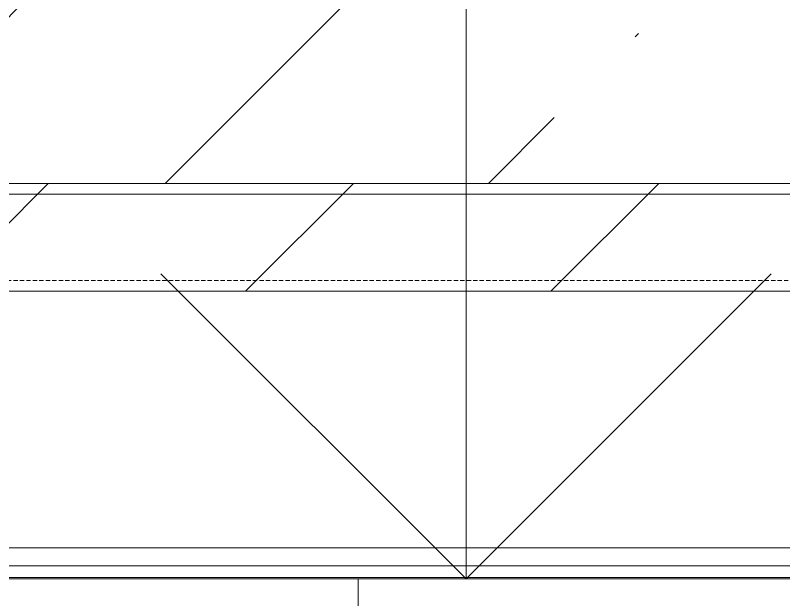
# Model space of a CAD drawing. Header units: millimetres. Extents: x -515342 to 330399, y -224905 to 507333.
# Drawn here: x 231782 to 232315, y 90617 to 91023 of the extents above; entities that cross this region are included whole.
import ezdxf

# ---------------------------------------------------------------- set-up
doc = ezdxf.new("R2010")
doc.units = ezdxf.units.MM
doc.linetypes.add('ASVP_Сверху', pattern=[4.5, 3, -1.5])
doc.layers.get('0').update_dxf_attribs({"lineweight": 0})
for name, color, linetype, lineweight in [('Аннотация', 7, 'Continuous', 0), ('Линии', 7, 'Continuous', 0), ('Отметки', 7, 'Continuous', 0), ('Перекрытие', 7, 'Continuous', 0), ('Стены внутренние', 7, 'Continuous', 0)]:
    doc.layers.add(name, color=color, linetype=linetype, lineweight=lineweight)

# ---------------------------------------------------------------- blocks, each defined once
blk = doc.blocks.new('СД_Люблино_Фасады_rvt-1-О_АР_П_Разрез 3-3')
at = {"layer": 'Перекрытие'}
h = blk.add_hatch(dxfattribs=at)
h.set_pattern_fill('FP_7', color=256, style=0, pattern_type=2)
h.set_pattern_definition([(0, (-6276.18, 7579.1), (406.4, 101.6), [33.528, -271.272, 33.528, -271.272, -1625.6]), (0, (-6276.18, 7579.1), (406.4, 101.6), [-609.6, 33.528, -576.072, 33.528, -271.272, -711.2]), (0, (-6276.18, 7579.1), (406.4, 101.6), [-1524, 33.528, -169.672, 33.528, -474.472]), (120, (-6123.78, 7629.9), (-291.1882, 301.1527), [33.528, -271.272, 33.528, -271.272, -1625.6]), (120, (-6123.78, 7629.9), (-291.1882, 301.1527), [-609.6, 33.528, -576.072, 33.528, -271.272, -711.2]), (120, (-6123.78, 7629.9), (-291.1882, 301.1527), [-1524, 33.528, -169.672, 33.528, -474.472]), (240, (-6072.98, 7833.1), (-115.2118, -402.7527), [33.528, -271.272, 33.528, -271.272, -1625.6]), (240, (-6072.98, 7833.1), (-115.2118, -402.7527), [-609.6, 33.528, -576.072, 33.528, -271.272, -711.2]), (240, (-6072.98, 7833.1), (-115.2118, -402.7527), [-1524, 33.528, -169.672, 33.528, -474.472])])
h.paths.add_polyline_path([(2531.99, 2601), (2562.5, 2601), (2562.5, 2609), (460, 2609), (460, 2601), (2425.56, 2601)])
at = {"layer": 'Перекрытие', "lineweight": 18}
for p, q in [((2562.5, 2621.5), (460, 2621.5)), ((2562.5, 2609), (460, 2609)), ((2562.5, 2601), (460, 2601))]:
    blk.add_line(p, q, dxfattribs=at)
at = {"layer": 'Перекрытие'}
blk.add_line((460, 2600), (2562.5, 2600), dxfattribs=at)
at = {"layer": 'Стены внутренние'}
blk.add_line((2175, 2600), (2175, -615), dxfattribs=at)
blk = doc.blocks.new('Высотные отметки - Стрелка вверх-5091-О_АР_П_Разрез 3-3')
at = {"layer": 'Аннотация'}
for p, q in [((-12822.62, 6750), (-12822.62, 7250)), ((-12822.62, 6750), (-13034.75, 6962.13)), ((-12822.62, 6750), (-12610.49, 6962.13)), ((-13122.62, 6750), (-12522.62, 6750))]:
    blk.add_line(p, q, dxfattribs=at)

msp = doc.modelspace()

# ---------------------------------------------------------------- hatches: boundary and pattern name
at = {"layer": 'Перекрытие'}
h = msp.add_hatch(dxfattribs=at)
h.set_pattern_fill('FP_1', color=256, style=0, pattern_type=2)
h.set_pattern_definition([(45, (223568.56, 95610.5), (-224.506, 224.506), []), (45, (223793.07, 95610.5), (-224.506, 224.506), [396.875, -79.375, 3.353, -76.022])])
h.paths.add_polyline_path([(232376.7307, 90906.3929), (232422.244, 90906.3929), (232422.244, 91031.3929), (230299.7438, 91031.3929), (230299.7438, 90906.3929), (232270.3044, 90906.3929)])
h = msp.add_hatch(dxfattribs=at)
h.set_pattern_fill('FP_6', color=256, style=0, pattern_type=2)
h.set_pattern_definition([(45, (223568.56, 95610.5), (-106.066, 106.066), [])])
h.paths.add_polyline_path([(232376.7307, 90831.3929), (232422.244, 90831.3929), (232422.244, 90906.3929), (230299.7438, 90906.3929), (230299.7438, 90831.3929), (232270.3044, 90831.3929)])

# ---------------------------------------------------------------- linework, layer by layer
at = {"layer": 'Линии'}
msp.add_line((230299.7438, 90898.8929), (232422.244, 90898.8929), dxfattribs=at)
at = {"layer": 'Линии', "linetype": 'ASVP_Сверху'}
msp.add_line((230299.7438, 90838.8929), (232422.244, 90838.8929), dxfattribs=at)
at = {"layer": 'Отметки'}
for p, q in [((230345.0755, 90631.3929), (232012.0645, 90631.3929)), ((232012.0645, 90631.3929), (232094.7681, 90631.3929))]:
    msp.add_line(p, q, dxfattribs=at)
at = {"layer": 'Перекрытие'}
for p, q in [((232422.244, 90906.3929), (230299.7438, 90906.3929)), ((230299.7438, 90831.3929), (232422.244, 90831.3929))]:
    msp.add_line(p, q, dxfattribs=at)

# ---------------------------------------------------------------- block references
msp.add_blockref('СД_Люблино_Фасады_rvt-1-О_АР_П_Разрез 3-3', (229844.7438, 88031.3929))
at = {"layer": 'Отметки'}
msp.add_blockref('Высотные отметки - Стрелка вверх-5091-О_АР_П_Разрез 3-3', (244917.391, 83881.3929), dxfattribs=at)

doc.saveas('drawing.dxf')
